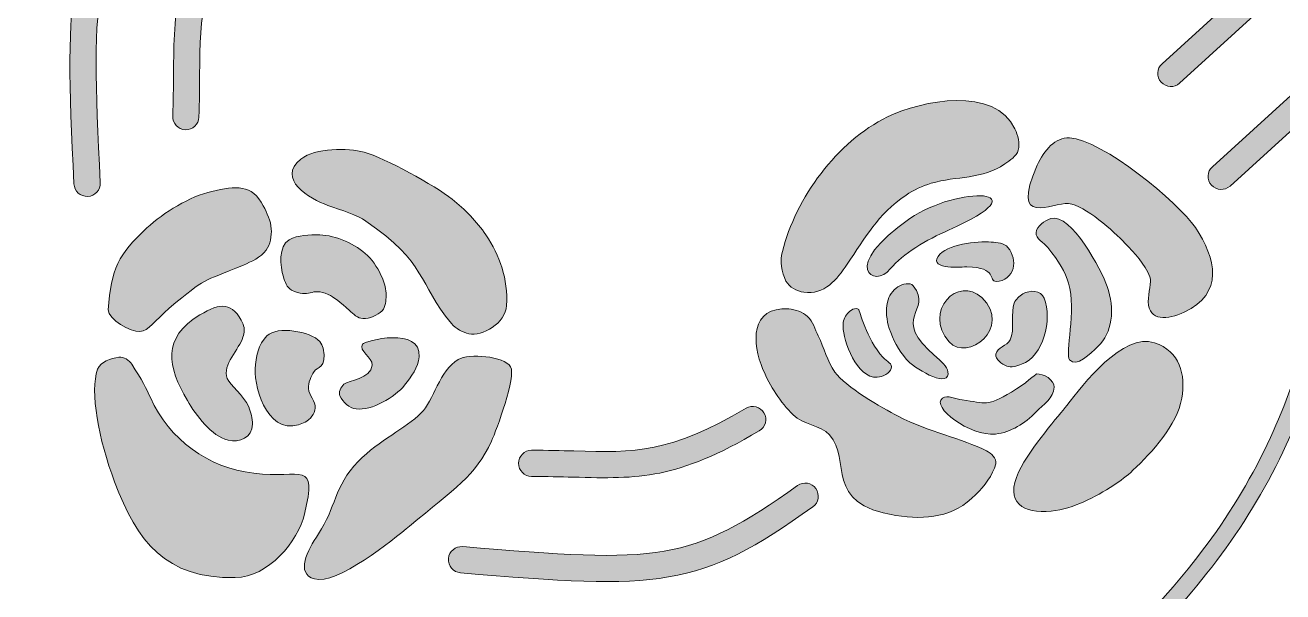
# Model space of a CAD drawing. Header units: inches. Extents: x -204 to 799, y -84 to 925.
# Drawn here: x 425.7 to 611.5, y 563.7 to 647.4 of the extents above; entities that cross this region are included whole.
import ezdxf

# ---------------------------------------------------------------- set-up
doc = ezdxf.new("R2010")
doc.units = ezdxf.units.IN
doc.header["$MEASUREMENT"] = 0
doc.layers.add('图层 1', color=7, linetype='Continuous')

# ---------------------------------------------------------------- blocks, each defined once
blk = doc.blocks.new('block 2')
at = {"layer": '图层 1', "true_color": 0xffffff}
h = blk.add_hatch(color=7, dxfattribs=at)
h.dxf.hatch_style = 2
edge = h.paths.add_edge_path()
edge.add_spline(control_points=[(494.17, 750.66), (484.85, 758.02), (476.84, 763.66), (468.21, 768.8), (459.12, 774.23), (449.37, 779.1), (436.7, 784.88), (436.05, 785.18), (435.28, 784.89), (434.99, 784.24), (434.69, 783.6), (434.97, 782.84), (435.62, 782.53), (448.21, 776.8), (457.89, 771.96), (466.88, 766.6), (473.56, 762.62), (479.87, 758.32), (486.73, 753.15), (488.34, 751.93), (487.1, 749.24), (485.29, 749.01), (476.13, 747.82), (467.64, 745.31), (459.77, 741.67), (448.37, 736.39), (438.27, 728.78), (429.33, 719.49), (423.09, 712.99), (418.98, 707.8), (415.51, 702.25), (412.06, 696.73), (409.23, 690.86), (405.55, 683), (401.63, 674.61), (399, 667.39), (397.47, 660.2), (395.94, 652.99), (395.51, 645.84), (396, 637.66), (397.5, 612.89), (406.34, 594.62), (416.93, 573.43), (416.93, 573.43), (366.67, 573.43), (366.67, 573.43), (366.67, 573.43), (367.79, 578.66), (367.79, 578.66), (370.65, 590.04), (373.73, 605.94), (379.15, 616.99), (383.2, 625.24), (382.44, 622.95), (384.26, 616.21), (387.78, 603.19), (393.78, 587.42), (399.19, 576.96), (399.51, 576.33), (400.29, 576.07), (400.92, 576.4), (401.55, 576.73), (401.81, 577.51), (401.48, 578.14), (392.1, 596.32), (389.59, 609.3), (385.64, 627.55), (385.04, 630.31), (384.66, 632.54), (384.35, 635.35), (382.87, 632.75), (381.59, 630.32), (380.32, 627.62), (371.61, 609.19), (369.36, 598.57), (365.25, 579.2), (364.8, 577.05), (364.32, 574.78), (363.81, 572.4), (363.81, 572.4), (363.47, 570.84), (363.47, 570.84), (363.47, 570.84), (365.07, 570.84), (365.07, 570.84), (365.07, 570.84), (419.02, 570.84), (419.02, 570.84), (419.02, 570.84), (421.1, 570.84), (421.1, 570.84), (421.1, 570.84), (420.16, 572.71), (420.16, 572.71), (420.16, 572.71), (420.13, 572.77), (420.13, 572.77), (409.28, 594.47), (400.1, 612.85), (398.58, 637.81), (398.1, 645.76), (398.52, 652.7), (400, 659.67), (401.48, 666.66), (404.05, 673.73), (407.89, 681.91), (411.53, 689.67), (414.3, 695.45), (417.71, 700.89), (421.08, 706.28), (425.08, 711.36), (431.18, 717.71), (439.9, 726.77), (449.75, 734.19), (460.85, 739.31), (470.5, 743.77), (481.1, 746.5), (492.72, 747.08), (494.3, 747.16), (495.75, 747.14), (497.32, 747.11), (496.1, 748.86), (495.84, 749.34), (494.17, 750.66)], knot_values=[0, 0, 0, 0, 1, 1, 1, 2, 2, 2, 3, 3, 3, 4, 4, 4, 5, 5, 5, 6, 6, 6, 7, 7, 7, 8, 8, 8, 9, 9, 9, 10, 10, 10, 11, 11, 11, 12, 12, 12, 13, 13, 13, 14, 14, 14, 15, 15, 15, 16, 16, 16, 17, 17, 17, 18, 18, 18, 19, 19, 19, 20, 20, 20, 21, 21, 21, 22, 22, 22, 23, 23, 23, 24, 24, 24, 25, 25, 25, 26, 26, 26, 27, 27, 27, 28, 28, 28, 29, 29, 29, 30, 30, 30, 31, 31, 31, 32, 32, 32, 33, 33, 33, 34, 34, 34, 35, 35, 35, 36, 36, 36, 37, 37, 37, 38, 38, 38, 39, 39, 39, 40, 40, 40, 41, 41, 41, 41], degree=3, periodic=1)
h = blk.add_hatch(color=7, dxfattribs=at)
h.dxf.hatch_style = 2
edge = h.paths.add_edge_path()
edge.add_spline(control_points=[(593.57, 638.97), (594.28, 638.17), (595.51, 638.11), (596.3, 638.83), (596.3, 638.83), (700.47, 733.63), (700.47, 733.63), (701.27, 734.34), (701.33, 735.57), (700.6, 736.36), (699.89, 737.14), (698.65, 737.21), (697.87, 736.48), (697.87, 736.48), (593.69, 641.7), (593.69, 641.7), (592.9, 640.98), (592.85, 639.75), (593.57, 638.97)], knot_values=[0, 0, 0, 0, 1, 1, 1, 2, 2, 2, 3, 3, 3, 4, 4, 4, 5, 5, 5, 6, 6, 6, 6], degree=3, periodic=1)
h = blk.add_hatch(color=7, dxfattribs=at)
h.dxf.hatch_style = 2
edge = h.paths.add_edge_path()
edge.add_spline(control_points=[(603.74, 623.63), (603.74, 623.63), (707.91, 718.42), (707.91, 718.42), (708.71, 719.14), (708.77, 720.36), (708.04, 721.16), (707.33, 721.95), (706.1, 721.99), (705.31, 721.28), (705.31, 721.28), (601.13, 626.49), (601.13, 626.49), (600.35, 625.76), (600.28, 624.54), (601.01, 623.75), (601.72, 622.97), (602.95, 622.91), (603.74, 623.63)], knot_values=[0, 0, 0, 0, 1, 1, 1, 2, 2, 2, 3, 3, 3, 4, 4, 4, 5, 5, 5, 6, 6, 6, 6], degree=3, periodic=1)
h = blk.add_hatch(color=7, dxfattribs=at)
h.dxf.hatch_style = 2
edge = h.paths.add_edge_path()
edge.add_spline(control_points=[(436.79, 624.12), (436.04, 638.7), (435.76, 647.21), (437.15, 653.91), (438.52, 660.48), (441.59, 665.54), (447.54, 673.29), (448.18, 674.14), (448.03, 675.35), (447.17, 676), (446.32, 676.66), (445.11, 676.49), (444.46, 675.64), (438.14, 667.41), (434.87, 661.97), (433.35, 654.69), (431.87, 647.54), (432.15, 638.82), (432.9, 623.94), (432.95, 622.87), (433.86, 622.05), (434.93, 622.09), (436, 622.15), (436.83, 623.06), (436.79, 624.12)], knot_values=[0, 0, 0, 0, 1, 1, 1, 2, 2, 2, 3, 3, 3, 4, 4, 4, 5, 5, 5, 6, 6, 6, 7, 7, 7, 8, 8, 8, 8], degree=3, periodic=1)
h = blk.add_hatch(color=7, dxfattribs=at)
h.dxf.hatch_style = 2
edge = h.paths.add_edge_path()
edge.add_spline(control_points=[(447.5, 633.95), (447.46, 632.89), (448.29, 631.99), (449.36, 631.95), (450.43, 631.92), (451.33, 632.75), (451.37, 633.82), (451.44, 636.15), (451.46, 638.18), (451.47, 640.04), (451.56, 649.18), (451.6, 654.12), (458.67, 665.27), (459.25, 666.17), (458.98, 667.37), (458.07, 667.94), (457.17, 668.51), (455.98, 668.25), (455.4, 667.34), (447.75, 655.26), (447.69, 649.93), (447.61, 640.09), (447.59, 638.22), (447.57, 636.18), (447.5, 633.95)], knot_values=[0, 0, 0, 0, 1, 1, 1, 2, 2, 2, 3, 3, 3, 4, 4, 4, 5, 5, 5, 6, 6, 6, 7, 7, 7, 8, 8, 8, 8], degree=3, periodic=1)
h = blk.add_hatch(color=7, dxfattribs=at)
h.dxf.hatch_style = 2
edge = h.paths.add_edge_path()
edge.add_spline(control_points=[(540.74, 607.94), (543.81, 607.5), (545.64, 609.84), (547.17, 612.09), (549.87, 616.03), (551.6, 619.39), (555.87, 622.3), (557, 623.07), (558.27, 623.64), (559.59, 624.03), (563.3, 625.14), (567.2, 624.59), (570.46, 626.89), (571.22, 627.44), (572.18, 628.01), (572.44, 628.92), (572.75, 629.94), (572.39, 631.11), (571.96, 632.08), (569.04, 638.4), (558.19, 636.33), (553.1, 633.83), (545.68, 630.21), (539.55, 621.84), (537.59, 613.97), (537.23, 612.55), (537.44, 610.91), (538.12, 609.59), (538.6, 608.69), (539.73, 608.08), (540.74, 607.94)], knot_values=[0, 0, 0, 0, 1, 1, 1, 2, 2, 2, 3, 3, 3, 4, 4, 4, 5, 5, 5, 6, 6, 6, 7, 7, 7, 8, 8, 8, 9, 9, 9, 10, 10, 10, 10], degree=3, periodic=1)
h = blk.add_hatch(color=7, dxfattribs=at)
h.dxf.hatch_style = 2
edge = h.paths.add_edge_path()
edge.add_spline(control_points=[(598.62, 617.49), (596.09, 621.22), (584.88, 630.52), (580, 630.73), (577.95, 630.83), (576.26, 628.94), (575.26, 626.71), (571.12, 617.38), (577.48, 621.25), (579.88, 621.03), (582.27, 620.83), (586.64, 616.85), (588.22, 615.2), (589.64, 613.7), (591.13, 612.13), (591.89, 610.22), (592.2, 609.45), (591.66, 607.88), (591.67, 606.54), (591.71, 603.57), (594.59, 603.9), (596.96, 605), (602.87, 607.73), (601.69, 612.95), (598.62, 617.49)], knot_values=[0, 0, 0, 0, 1, 1, 1, 2, 2, 2, 3, 3, 3, 4, 4, 4, 5, 5, 5, 6, 6, 6, 7, 7, 7, 8, 8, 8, 8], degree=3, periodic=1)
h = blk.add_hatch(color=7, dxfattribs=at)
h.dxf.hatch_style = 2
edge = h.paths.add_edge_path()
edge.add_spline(control_points=[(491.26, 601.82), (493.18, 601.38), (496.7, 603.36), (496.84, 605.99), (497.05, 609.87), (495.82, 613.39), (493.77, 616.4), (492.42, 618.4), (490.7, 620.18), (488.79, 621.68), (486.26, 623.7), (478.83, 627.79), (475.77, 628.62), (473.4, 629.27), (468.56, 629.31), (466.44, 627.61), (462.76, 624.68), (467.73, 621.72), (470.39, 620.78), (472.46, 620.05), (474.79, 619.32), (476.05, 618.44), (485.11, 612.21), (483.67, 609.42), (488.69, 603.32), (489.32, 602.55), (490.29, 602.04), (491.26, 601.82)], knot_values=[0, 0, 0, 0, 1, 1, 1, 2, 2, 2, 3, 3, 3, 4, 4, 4, 5, 5, 5, 6, 6, 6, 7, 7, 7, 8, 8, 8, 9, 9, 9, 9], degree=3, periodic=1)
h = blk.add_hatch(color=7, dxfattribs=at)
h.dxf.hatch_style = 2
edge = h.paths.add_edge_path()
edge.add_spline(control_points=[(461.28, 614.14), (461.94, 615.01), (462.12, 616.25), (462.05, 617.33), (461.99, 618.51), (461.41, 619.63), (460.88, 620.69), (459.23, 623.98), (456.84, 623.61), (453.28, 622.84), (450, 622.12), (446.16, 619.71), (443.68, 617.44), (439.41, 613.52), (438.39, 611.42), (437.96, 605.35), (437.86, 603.96), (441.37, 602.02), (442.62, 602.13), (443.97, 602.25), (444.8, 603.74), (446.97, 605.57), (452.75, 610.41), (451.43, 609.2), (457.93, 611.95), (459.16, 612.47), (460.47, 613.1), (461.28, 614.14)], knot_values=[0, 0, 0, 0, 1, 1, 1, 2, 2, 2, 3, 3, 3, 4, 4, 4, 5, 5, 5, 6, 6, 6, 7, 7, 7, 8, 8, 8, 9, 9, 9, 9], degree=3, periodic=1)
h = blk.add_hatch(color=7, dxfattribs=at)
h.dxf.hatch_style = 2
edge = h.paths.add_edge_path()
edge.add_spline(control_points=[(505.75, 509.97), (502.93, 510.28), (500.71, 510.66), (497.94, 511.27), (479.69, 515.22), (466.71, 517.73), (448.54, 527.1), (447.9, 527.43), (447.12, 527.18), (446.79, 526.54), (446.46, 525.92), (446.72, 525.13), (447.35, 524.8), (457.81, 519.41), (473.58, 513.4), (486.6, 509.88), (493.35, 508.06), (495.62, 508.82), (487.39, 504.78), (476.33, 499.37), (460.43, 496.28), (449.05, 493.4), (449.05, 493.4), (443.83, 492.29), (443.83, 492.29), (443.83, 492.29), (443.83, 542.55), (443.83, 542.55), (465.01, 531.97), (483.27, 523.13), (508.06, 521.63), (516.23, 521.14), (523.38, 521.56), (530.59, 523.1), (537.77, 524.62), (545.02, 527.25), (553.39, 531.18), (561.25, 534.87), (567.12, 537.68), (572.65, 541.13), (578.19, 544.61), (583.39, 548.71), (589.88, 554.95), (599.17, 563.89), (606.78, 573.99), (612.06, 585.39), (615.69, 593.27), (618.21, 601.76), (619.39, 610.91), (619.63, 612.72), (622.31, 613.97), (623.53, 612.37), (628.71, 605.5), (632.99, 599.19), (636.99, 592.51), (642.36, 583.52), (647.19, 573.83), (652.93, 561.25), (653.22, 560.6), (653.99, 560.32), (654.64, 560.61), (655.29, 560.92), (655.57, 561.67), (655.28, 562.33), (649.51, 575), (644.62, 584.76), (639.2, 593.84), (634.05, 602.47), (628.42, 610.48), (621.06, 619.8), (619.73, 621.46), (619.25, 621.73), (617.5, 622.94), (617.53, 621.38), (617.55, 619.92), (617.47, 618.35), (616.9, 606.72), (614.17, 596.12), (609.71, 586.48), (604.59, 575.37), (597.16, 565.53), (588.09, 556.81), (581.75, 550.71), (576.68, 546.7), (571.28, 543.33), (565.84, 539.93), (560.06, 537.15), (552.3, 533.52), (544.12, 529.68), (537.05, 527.12), (530.06, 525.62), (523.08, 524.14), (516.15, 523.73), (508.22, 524.21), (483.24, 525.72), (464.87, 534.91), (443.16, 545.76), (443.16, 545.76), (443.1, 545.79), (443.1, 545.79), (443.1, 545.79), (441.23, 546.73), (441.23, 546.73), (441.23, 546.73), (441.23, 544.64), (441.23, 544.64), (441.23, 544.64), (441.23, 490.69), (441.23, 490.69), (441.23, 490.69), (441.23, 489.1), (441.23, 489.1), (441.23, 489.1), (442.79, 489.43), (442.79, 489.43), (445.18, 489.95), (447.44, 490.42), (449.59, 490.88), (468.96, 494.98), (479.57, 497.24), (498, 505.94), (500.72, 507.22), (503.14, 508.49), (505.75, 509.97)], knot_values=[0, 0, 0, 0, 1, 1, 1, 2, 2, 2, 3, 3, 3, 4, 4, 4, 5, 5, 5, 6, 6, 6, 7, 7, 7, 8, 8, 8, 9, 9, 9, 10, 10, 10, 11, 11, 11, 12, 12, 12, 13, 13, 13, 14, 14, 14, 15, 15, 15, 16, 16, 16, 17, 17, 17, 18, 18, 18, 19, 19, 19, 20, 20, 20, 21, 21, 21, 22, 22, 22, 23, 23, 23, 24, 24, 24, 25, 25, 25, 26, 26, 26, 27, 27, 27, 28, 28, 28, 29, 29, 29, 30, 30, 30, 31, 31, 31, 32, 32, 32, 33, 33, 33, 34, 34, 34, 35, 35, 35, 36, 36, 36, 37, 37, 37, 38, 38, 38, 39, 39, 39, 40, 40, 40, 41, 41, 41, 41], degree=3, periodic=1)
h = blk.add_hatch(color=7, dxfattribs=at)
h.dxf.hatch_style = 2
edge = h.paths.add_edge_path()
edge.add_spline(control_points=[(556.43, 618.83), (545.94, 611.6), (551.19, 608.45), (553.54, 611.38), (555.35, 613.64), (558.96, 615.72), (562.14, 617.11), (576.47, 623.42), (563.49, 623.69), (556.43, 618.83)], knot_values=[0, 0, 0, 0, 1, 1, 1, 2, 2, 2, 3, 3, 3, 3], degree=3, periodic=1)
h = blk.add_hatch(color=7, dxfattribs=at)
h.dxf.hatch_style = 2
edge = h.paths.add_edge_path()
edge.add_spline(control_points=[(580.04, 597.95), (581.03, 596.77), (583.11, 598.87), (584.23, 599.94), (585.26, 600.94), (585.93, 602.38), (586.15, 603.8), (586.41, 605.45), (586.13, 607.19), (585.6, 608.78), (584.79, 611.17), (580.23, 619.71), (577.28, 618.82), (576.32, 618.53), (575.19, 617.74), (575.08, 616.74), (574.99, 615.81), (576.26, 615.28), (576.84, 614.54), (578.49, 612.41), (579.37, 611), (579.89, 609.26), (581.09, 605.28), (579.3, 598.83), (580.04, 597.95)], knot_values=[0, 0, 0, 0, 1, 1, 1, 2, 2, 2, 3, 3, 3, 4, 4, 4, 5, 5, 5, 6, 6, 6, 7, 7, 7, 8, 8, 8, 8], degree=3, periodic=1)
h = blk.add_hatch(color=7, dxfattribs=at)
h.dxf.hatch_style = 2
edge = h.paths.add_edge_path()
edge.add_spline(control_points=[(475.59, 604.06), (476.61, 604.05), (477.71, 604.5), (478.44, 605.22), (478.97, 605.77), (479.02, 606.71), (479.02, 607.49), (479.03, 608.36), (478.84, 609.25), (478.47, 610.04), (477.91, 611.24), (477.24, 612.45), (476.27, 613.39), (474.62, 615), (471.57, 616.38), (469.22, 616.4), (467.69, 616.42), (466.02, 616.42), (464.69, 615.68), (463.08, 614.79), (463.38, 611.7), (463.84, 610.24), (464.07, 609.51), (464.36, 608.63), (465.04, 608.27), (467.67, 606.85), (467.99, 608.84), (470.48, 607.6), (471.26, 607.21), (472.27, 606.5), (473.62, 605.27), (474.19, 604.75), (474.81, 604.07), (475.59, 604.06)], knot_values=[0, 0, 0, 0, 1, 1, 1, 2, 2, 2, 3, 3, 3, 4, 4, 4, 5, 5, 5, 6, 6, 6, 7, 7, 7, 8, 8, 8, 9, 9, 9, 10, 10, 10, 11, 11, 11, 11], degree=3, periodic=1)
h = blk.add_hatch(color=7, dxfattribs=at)
h.dxf.hatch_style = 2
edge = h.paths.add_edge_path()
edge.add_spline(control_points=[(569.16, 609.54), (570.53, 609.56), (571.4, 610.4), (571.67, 611.47), (571.93, 612.44), (571.7, 613.6), (570.92, 614.55), (570.38, 615.22), (569.31, 615.29), (568.44, 615.36), (566.41, 615.54), (561.76, 615.03), (560.6, 613.24), (559.25, 611.17), (564.39, 611.71), (564.87, 611.7), (569.5, 611.62), (567.97, 609.54), (569.16, 609.54)], knot_values=[0, 0, 0, 0, 1, 1, 1, 2, 2, 2, 3, 3, 3, 4, 4, 4, 5, 5, 5, 6, 6, 6, 6], degree=3, periodic=1)
h = blk.add_hatch(color=7, dxfattribs=at)
h.dxf.hatch_style = 2
edge = h.paths.add_edge_path()
edge.add_spline(control_points=[(567.05, 607.15), (563.61, 610.48), (558.28, 605.17), (562.25, 600.62), (564.87, 597.6), (571.66, 602.69), (567.05, 607.15)], knot_values=[0, 0, 0, 0, 1, 1, 1, 2, 2, 2, 2], degree=3, periodic=1)
h = blk.add_hatch(color=7, dxfattribs=at)
h.dxf.hatch_style = 2
edge = h.paths.add_edge_path()
edge.add_spline(control_points=[(562.07, 595.86), (562.12, 596.67), (561.37, 597.5), (560.44, 598.28), (553.1, 604.47), (560.05, 605.04), (556.92, 608.89), (556.45, 609.48), (555.31, 609.14), (554.67, 608.74), (553.9, 608.25), (553.3, 607.37), (553.12, 606.49), (552.84, 605.22), (552.99, 603.83), (553.38, 602.59), (553.93, 600.95), (554.79, 599.39), (555.88, 598.07), (556.91, 596.8), (561.9, 593.79), (562.07, 595.86)], knot_values=[0, 0, 0, 0, 1, 1, 1, 2, 2, 2, 3, 3, 3, 4, 4, 4, 5, 5, 5, 6, 6, 6, 7, 7, 7, 7], degree=3, periodic=1)
h = blk.add_hatch(color=7, dxfattribs=at)
h.dxf.hatch_style = 2
edge = h.paths.add_edge_path()
edge.add_spline(control_points=[(573.13, 607.69), (572.6, 607.37), (572.08, 606.93), (571.84, 606.35), (571.32, 605.04), (571.96, 602.32), (571.26, 600.91), (570.83, 600.02), (569.28, 599.8), (569.15, 598.8), (569.04, 598.03), (570, 597.33), (570.74, 597.04), (571.43, 596.77), (572.23, 597.06), (572.92, 597.31), (576.16, 598.46), (577.51, 603.92), (576.27, 607.08), (575.78, 608.31), (574.16, 608.3), (573.13, 607.69)], knot_values=[0, 0, 0, 0, 1, 1, 1, 2, 2, 2, 3, 3, 3, 4, 4, 4, 5, 5, 5, 6, 6, 6, 7, 7, 7, 7], degree=3, periodic=1)
h = blk.add_hatch(color=7, dxfattribs=at)
h.dxf.hatch_style = 2
edge = h.paths.add_edge_path()
edge.add_spline(control_points=[(457.89, 603.21), (456.35, 606.56), (454.57, 606.44), (451.51, 604.6), (445.83, 601.2), (446.75, 596.96), (449.66, 591.95), (450.94, 589.76), (453.22, 586.68), (455.67, 586.09), (457.33, 585.69), (459.29, 586.49), (459.27, 588.45), (459.26, 589.32), (459.06, 590.2), (458.72, 591), (457.99, 592.75), (455.93, 594.23), (455.55, 595.2), (454.75, 597.25), (457.36, 599.57), (457.87, 601.32), (458.05, 601.93), (458.16, 602.64), (457.89, 603.21)], knot_values=[0, 0, 0, 0, 1, 1, 1, 2, 2, 2, 3, 3, 3, 4, 4, 4, 5, 5, 5, 6, 6, 6, 7, 7, 7, 8, 8, 8, 8], degree=3, periodic=1)
h = blk.add_hatch(color=7, dxfattribs=at)
h.dxf.hatch_style = 2
edge = h.paths.add_edge_path()
edge.add_spline(control_points=[(554.34, 574.98), (558.84, 574.28), (562.92, 574.69), (566.18, 578.06), (567.44, 579.36), (568.68, 580.87), (569.11, 582.62), (569.29, 583.38), (568.44, 584.17), (567.75, 584.52), (564.19, 586.36), (559.2, 587.27), (554.7, 589.64), (552.28, 590.89), (546.88, 593.97), (545.35, 596.16), (544.22, 597.77), (543.76, 599.73), (542.89, 601.49), (542.41, 602.47), (542.13, 603.63), (541.31, 604.36), (540.57, 605.04), (539.53, 605.4), (538.53, 605.47), (532.8, 605.88), (533.08, 600.38), (534.72, 596.54), (535.78, 594.07), (537.27, 591.71), (539.19, 589.83), (540.66, 588.39), (543.17, 588.35), (544.56, 586.86), (547.95, 583.19), (543.47, 576.65), (554.34, 574.98)], knot_values=[0, 0, 0, 0, 1, 1, 1, 2, 2, 2, 3, 3, 3, 4, 4, 4, 5, 5, 5, 6, 6, 6, 7, 7, 7, 8, 8, 8, 9, 9, 9, 10, 10, 10, 11, 11, 11, 12, 12, 12, 12], degree=3, periodic=1)
h = blk.add_hatch(color=7, dxfattribs=at)
h.dxf.hatch_style = 2
edge = h.paths.add_edge_path()
edge.add_spline(control_points=[(551.6, 595.39), (552.44, 595.44), (553.47, 595.97), (553.68, 596.68), (553.89, 597.41), (553.09, 597.66), (552.45, 598.35), (549.99, 601.01), (548.94, 605.37), (548.89, 605.41), (548.38, 605.8), (547.63, 605.26), (547.21, 604.8), (546.77, 604.32), (546.53, 603.71), (546.55, 602.88), (546.6, 600.78), (548.59, 595.19), (551.6, 595.39)], knot_values=[0, 0, 0, 0, 1, 1, 1, 2, 2, 2, 3, 3, 3, 4, 4, 4, 5, 5, 5, 6, 6, 6, 6], degree=3, periodic=1)
h = blk.add_hatch(color=7, dxfattribs=at)
h.dxf.hatch_style = 2
edge = h.paths.add_edge_path()
edge.add_spline(control_points=[(467.05, 588.76), (467.81, 589.14), (468.46, 589.98), (468.55, 590.83), (468.66, 591.85), (467.58, 592.7), (467.54, 593.73), (467.52, 594.62), (467.92, 595.48), (468.38, 596.25), (468.79, 596.96), (470.36, 596.62), (469.71, 599.67), (469.63, 600.03), (469.48, 600.37), (469.24, 600.65), (467.92, 602.19), (462.88, 602.99), (461.41, 601.52), (460.17, 600.31), (459.76, 598.36), (459.68, 596.63), (459.52, 593.51), (461.81, 586.08), (467.05, 588.76)], knot_values=[0, 0, 0, 0, 1, 1, 1, 2, 2, 2, 3, 3, 3, 4, 4, 4, 5, 5, 5, 6, 6, 6, 7, 7, 7, 8, 8, 8, 8], degree=3, periodic=1)
h = blk.add_hatch(color=7, dxfattribs=at)
h.dxf.hatch_style = 2
edge = h.paths.add_edge_path()
edge.add_spline(control_points=[(474.59, 590.71), (476.91, 590.41), (480.35, 592.44), (481.76, 594.23), (482.73, 595.45), (483.78, 596.84), (483.9, 598.4), (484.24, 602.96), (475.85, 600.76), (475.54, 600.28), (474.91, 599.33), (477.05, 598.31), (476.96, 597.18), (476.79, 595.15), (473.44, 594.93), (472.8, 594.36), (472.34, 593.96), (471.94, 593.17), (472.21, 592.62), (472.66, 591.7), (473.59, 590.84), (474.59, 590.71)], knot_values=[0, 0, 0, 0, 1, 1, 1, 2, 2, 2, 3, 3, 3, 4, 4, 4, 5, 5, 5, 6, 6, 6, 7, 7, 7, 7], degree=3, periodic=1)
h = blk.add_hatch(color=7, dxfattribs=at)
h.dxf.hatch_style = 2
edge = h.paths.add_edge_path()
edge.add_spline(control_points=[(577.31, 575.61), (580.73, 576.01), (583.69, 577.64), (586.55, 579.45), (587.56, 580.09), (588.52, 580.82), (589.39, 581.64), (592.24, 584.31), (595.9, 588.29), (596.61, 592.28), (597.22, 595.82), (596.33, 599.2), (592.58, 600.48), (587.94, 602.06), (582.01, 594.3), (579.63, 591.21), (578.57, 589.81), (574.33, 585.19), (572.5, 581.36), (570.41, 576.92), (573.17, 575.14), (577.31, 575.61)], knot_values=[0, 0, 0, 0, 1, 1, 1, 2, 2, 2, 3, 3, 3, 4, 4, 4, 5, 5, 5, 6, 6, 6, 7, 7, 7, 7], degree=3, periodic=1)
h = blk.add_hatch(color=7, dxfattribs=at)
h.dxf.hatch_style = 2
edge = h.paths.add_edge_path()
edge.add_spline(control_points=[(468.43, 565.6), (471.69, 564.63), (480.05, 571.37), (482.5, 573.41), (489.13, 578.98), (492.25, 580.78), (494.6, 585.95), (495.35, 587.6), (498.28, 595.53), (497.42, 596.94), (496.46, 598.53), (491.24, 598.93), (489.68, 598.02), (486.95, 596.41), (486, 591.89), (484.22, 590.11), (481.85, 587.75), (478.06, 586.18), (474.89, 582.93), (471.3, 579.23), (471.62, 576.11), (469.04, 572.27), (467.36, 569.76), (465.61, 566.43), (468.43, 565.6)], knot_values=[0, 0, 0, 0, 1, 1, 1, 2, 2, 2, 3, 3, 3, 4, 4, 4, 5, 5, 5, 6, 6, 6, 7, 7, 7, 8, 8, 8, 8], degree=3, periodic=1)
h = blk.add_hatch(color=7, dxfattribs=at)
h.dxf.hatch_style = 2
edge = h.paths.add_edge_path()
edge.add_spline(control_points=[(456.72, 565.79), (461.62, 565.88), (466.02, 571.1), (466.97, 575.19), (468.88, 583.33), (466.6, 580.32), (459.46, 581.2), (452.68, 582.04), (447.02, 586.15), (444.19, 592.38), (443.66, 593.57), (442.9, 595.09), (441.45, 597.3), (441.05, 597.91), (440.26, 598.46), (439.54, 598.35), (438.35, 598.18), (436.81, 597.71), (436.39, 596.57), (435.21, 593.3), (436.54, 586.23), (438.91, 579.93), (442.22, 571.1), (446.46, 565.61), (456.72, 565.79)], knot_values=[0, 0, 0, 0, 1, 1, 1, 2, 2, 2, 3, 3, 3, 4, 4, 4, 5, 5, 5, 6, 6, 6, 7, 7, 7, 8, 8, 8, 8], degree=3, periodic=1)
h = blk.add_hatch(color=7, dxfattribs=at)
h.dxf.hatch_style = 2
edge = h.paths.add_edge_path()
edge.add_spline(control_points=[(577.75, 593.9), (577.75, 594.99), (576.21, 595.97), (575.12, 595.87), (575.03, 595.86), (573.54, 594.43), (571.44, 593.2), (567.79, 591.02), (567.73, 591.59), (564.16, 592.03), (563.19, 592.16), (562.04, 592.83), (561.23, 592.28), (559.49, 591.11), (565.3, 586.58), (569.08, 587), (571.4, 587.25), (573.39, 588.57), (575.08, 590.26), (576.15, 591.32), (577.74, 592.4), (577.75, 593.9)], knot_values=[0, 0, 0, 0, 1, 1, 1, 2, 2, 2, 3, 3, 3, 4, 4, 4, 5, 5, 5, 6, 6, 6, 7, 7, 7, 7], degree=3, periodic=1)
h = blk.add_hatch(color=7, dxfattribs=at)
h.dxf.hatch_style = 2
edge = h.paths.add_edge_path()
edge.add_spline(control_points=[(500.53, 584.61), (499.46, 584.61), (498.59, 583.74), (498.59, 582.68), (498.59, 581.6), (499.46, 580.74), (500.53, 580.74), (502.76, 580.74), (504.8, 580.68), (506.66, 580.63), (516.51, 580.38), (521.84, 580.24), (534.18, 587.47), (535.1, 588.02), (535.41, 589.2), (534.87, 590.13), (534.33, 591.04), (533.15, 591.36), (532.22, 590.82), (520.84, 584.13), (515.89, 584.26), (506.76, 584.5), (504.89, 584.55), (502.86, 584.61), (500.53, 584.61)], knot_values=[0, 0, 0, 0, 1, 1, 1, 2, 2, 2, 3, 3, 3, 4, 4, 4, 5, 5, 5, 6, 6, 6, 7, 7, 7, 8, 8, 8, 8], degree=3, periodic=1)
h = blk.add_hatch(color=7, dxfattribs=at)
h.dxf.hatch_style = 2
edge = h.paths.add_edge_path()
edge.add_spline(control_points=[(490.01, 566.51), (504.86, 565.23), (513.56, 564.65), (520.76, 565.89), (528.1, 567.15), (533.64, 570.21), (542.08, 576.25), (542.95, 576.86), (543.16, 578.07), (542.54, 578.94), (541.93, 579.81), (540.71, 580.02), (539.84, 579.39), (531.89, 573.73), (526.73, 570.85), (520.11, 569.7), (513.37, 568.55), (504.87, 569.13), (490.34, 570.37), (489.26, 570.46), (488.33, 569.67), (488.24, 568.6), (488.15, 567.53), (488.94, 566.59), (490.01, 566.51)], knot_values=[0, 0, 0, 0, 1, 1, 1, 2, 2, 2, 3, 3, 3, 4, 4, 4, 5, 5, 5, 6, 6, 6, 7, 7, 7, 8, 8, 8, 8], degree=3, periodic=1)
at = {"layer": '图层 1', "lineweight": 0}
for points, knots in [([(494.17, 750.66), (484.85, 758.02), (476.84, 763.66), (468.21, 768.8), (459.12, 774.23), (449.37, 779.1), (436.7, 784.88), (436.05, 785.18), (435.28, 784.89), (434.99, 784.24), (434.69, 783.6), (434.97, 782.84), (435.62, 782.53), (448.21, 776.8), (457.89, 771.96), (466.88, 766.6), (473.56, 762.62), (479.87, 758.32), (486.73, 753.15), (488.34, 751.93), (487.1, 749.24), (485.29, 749.01), (476.13, 747.82), (467.64, 745.31), (459.77, 741.67), (448.37, 736.39), (438.27, 728.78), (429.33, 719.49), (423.09, 712.99), (418.98, 707.8), (415.51, 702.25), (412.06, 696.73), (409.23, 690.86), (405.55, 683), (401.63, 674.61), (399, 667.39), (397.47, 660.2), (395.94, 652.99), (395.51, 645.84), (396, 637.66), (397.5, 612.89), (406.34, 594.62), (416.93, 573.43), (416.93, 573.43), (366.67, 573.43), (366.67, 573.43), (366.67, 573.43), (367.79, 578.66), (367.79, 578.66), (370.65, 590.04), (373.73, 605.94), (379.15, 616.99), (383.2, 625.24), (382.44, 622.95), (384.26, 616.21), (387.78, 603.19), (393.78, 587.42), (399.19, 576.96), (399.51, 576.33), (400.29, 576.07), (400.92, 576.4), (401.55, 576.73), (401.81, 577.51), (401.48, 578.14), (392.1, 596.32), (389.59, 609.3), (385.64, 627.55), (385.04, 630.31), (384.66, 632.54), (384.35, 635.35), (382.87, 632.75), (381.59, 630.32), (380.32, 627.62), (371.61, 609.19), (369.36, 598.57), (365.25, 579.2), (364.8, 577.05), (364.32, 574.78), (363.81, 572.4), (363.81, 572.4), (363.47, 570.84), (363.47, 570.84), (363.47, 570.84), (365.07, 570.84), (365.07, 570.84), (365.07, 570.84), (419.02, 570.84), (419.02, 570.84), (419.02, 570.84), (421.1, 570.84), (421.1, 570.84), (421.1, 570.84), (420.16, 572.71), (420.16, 572.71), (420.16, 572.71), (420.13, 572.77), (420.13, 572.77), (409.28, 594.47), (400.1, 612.85), (398.58, 637.81), (398.1, 645.76), (398.52, 652.7), (400, 659.67), (401.48, 666.66), (404.05, 673.73), (407.89, 681.91), (411.53, 689.67), (414.3, 695.45), (417.71, 700.89), (421.08, 706.28), (425.08, 711.36), (431.18, 717.71), (439.9, 726.77), (449.75, 734.19), (460.85, 739.31), (470.5, 743.77), (481.1, 746.5), (492.72, 747.08), (494.3, 747.16), (495.75, 747.14), (497.32, 747.11), (496.1, 748.86), (495.84, 749.34), (494.17, 750.66)], [0, 0, 0, 0, 1, 1, 1, 2, 2, 2, 3, 3, 3, 4, 4, 4, 5, 5, 5, 6, 6, 6, 7, 7, 7, 8, 8, 8, 9, 9, 9, 10, 10, 10, 11, 11, 11, 12, 12, 12, 13, 13, 13, 14, 14, 14, 15, 15, 15, 16, 16, 16, 17, 17, 17, 18, 18, 18, 19, 19, 19, 20, 20, 20, 21, 21, 21, 22, 22, 22, 23, 23, 23, 24, 24, 24, 25, 25, 25, 26, 26, 26, 27, 27, 27, 28, 28, 28, 29, 29, 29, 30, 30, 30, 31, 31, 31, 32, 32, 32, 33, 33, 33, 34, 34, 34, 35, 35, 35, 36, 36, 36, 37, 37, 37, 38, 38, 38, 39, 39, 39, 40, 40, 40, 41, 41, 41, 41]), ([(593.57, 638.97), (594.28, 638.17), (595.51, 638.11), (596.3, 638.83), (596.3, 638.83), (700.47, 733.63), (700.47, 733.63), (701.27, 734.34), (701.33, 735.57), (700.6, 736.36), (699.89, 737.14), (698.65, 737.21), (697.87, 736.48), (697.87, 736.48), (593.69, 641.7), (593.69, 641.7), (592.9, 640.98), (592.85, 639.75), (593.57, 638.97)], [0, 0, 0, 0, 1, 1, 1, 2, 2, 2, 3, 3, 3, 4, 4, 4, 5, 5, 5, 6, 6, 6, 6]), ([(603.74, 623.63), (603.74, 623.63), (707.91, 718.42), (707.91, 718.42), (708.71, 719.14), (708.77, 720.36), (708.04, 721.16), (707.33, 721.95), (706.1, 721.99), (705.31, 721.28), (705.31, 721.28), (601.13, 626.49), (601.13, 626.49), (600.35, 625.76), (600.28, 624.54), (601.01, 623.75), (601.72, 622.97), (602.95, 622.91), (603.74, 623.63)], [0, 0, 0, 0, 1, 1, 1, 2, 2, 2, 3, 3, 3, 4, 4, 4, 5, 5, 5, 6, 6, 6, 6]), ([(436.79, 624.12), (436.04, 638.7), (435.76, 647.21), (437.15, 653.91), (438.52, 660.48), (441.59, 665.54), (447.54, 673.29), (448.18, 674.14), (448.03, 675.35), (447.17, 676), (446.32, 676.66), (445.11, 676.49), (444.46, 675.64), (438.14, 667.41), (434.87, 661.97), (433.35, 654.69), (431.87, 647.54), (432.15, 638.82), (432.9, 623.94), (432.95, 622.87), (433.86, 622.05), (434.93, 622.09), (436, 622.15), (436.83, 623.06), (436.79, 624.12)], [0, 0, 0, 0, 1, 1, 1, 2, 2, 2, 3, 3, 3, 4, 4, 4, 5, 5, 5, 6, 6, 6, 7, 7, 7, 8, 8, 8, 8]), ([(447.5, 633.95), (447.46, 632.89), (448.29, 631.99), (449.36, 631.95), (450.43, 631.92), (451.33, 632.75), (451.37, 633.82), (451.44, 636.15), (451.46, 638.18), (451.47, 640.04), (451.56, 649.18), (451.6, 654.12), (458.67, 665.27), (459.25, 666.17), (458.98, 667.37), (458.07, 667.94), (457.17, 668.51), (455.98, 668.25), (455.4, 667.34), (447.75, 655.26), (447.69, 649.93), (447.61, 640.09), (447.59, 638.22), (447.57, 636.18), (447.5, 633.95)], [0, 0, 0, 0, 1, 1, 1, 2, 2, 2, 3, 3, 3, 4, 4, 4, 5, 5, 5, 6, 6, 6, 7, 7, 7, 8, 8, 8, 8]), ([(540.74, 607.94), (543.81, 607.5), (545.64, 609.84), (547.17, 612.09), (549.87, 616.03), (551.6, 619.39), (555.87, 622.3), (557, 623.07), (558.27, 623.64), (559.59, 624.03), (563.3, 625.14), (567.2, 624.59), (570.46, 626.89), (571.22, 627.44), (572.18, 628.01), (572.44, 628.92), (572.75, 629.94), (572.39, 631.11), (571.96, 632.08), (569.04, 638.4), (558.19, 636.33), (553.1, 633.83), (545.68, 630.21), (539.55, 621.84), (537.59, 613.97), (537.23, 612.55), (537.44, 610.91), (538.12, 609.59), (538.6, 608.69), (539.73, 608.08), (540.74, 607.94)], [0, 0, 0, 0, 1, 1, 1, 2, 2, 2, 3, 3, 3, 4, 4, 4, 5, 5, 5, 6, 6, 6, 7, 7, 7, 8, 8, 8, 9, 9, 9, 10, 10, 10, 10]), ([(598.62, 617.49), (596.09, 621.22), (584.88, 630.52), (580, 630.73), (577.95, 630.83), (576.26, 628.94), (575.26, 626.71), (571.12, 617.38), (577.48, 621.25), (579.88, 621.03), (582.27, 620.83), (586.64, 616.85), (588.22, 615.2), (589.64, 613.7), (591.13, 612.13), (591.89, 610.22), (592.2, 609.45), (591.66, 607.88), (591.67, 606.54), (591.71, 603.57), (594.59, 603.9), (596.96, 605), (602.87, 607.73), (601.69, 612.95), (598.62, 617.49)], [0, 0, 0, 0, 1, 1, 1, 2, 2, 2, 3, 3, 3, 4, 4, 4, 5, 5, 5, 6, 6, 6, 7, 7, 7, 8, 8, 8, 8]), ([(491.26, 601.82), (493.18, 601.38), (496.7, 603.36), (496.84, 605.99), (497.05, 609.87), (495.82, 613.39), (493.77, 616.4), (492.42, 618.4), (490.7, 620.18), (488.79, 621.68), (486.26, 623.7), (478.83, 627.79), (475.77, 628.62), (473.4, 629.27), (468.56, 629.31), (466.44, 627.61), (462.76, 624.68), (467.73, 621.72), (470.39, 620.78), (472.46, 620.05), (474.79, 619.32), (476.05, 618.44), (485.11, 612.21), (483.67, 609.42), (488.69, 603.32), (489.32, 602.55), (490.29, 602.04), (491.26, 601.82)], [0, 0, 0, 0, 1, 1, 1, 2, 2, 2, 3, 3, 3, 4, 4, 4, 5, 5, 5, 6, 6, 6, 7, 7, 7, 8, 8, 8, 9, 9, 9, 9]), ([(461.28, 614.14), (461.94, 615.01), (462.12, 616.25), (462.05, 617.33), (461.99, 618.51), (461.41, 619.63), (460.88, 620.69), (459.23, 623.98), (456.84, 623.61), (453.28, 622.84), (450, 622.12), (446.16, 619.71), (443.68, 617.44), (439.41, 613.52), (438.39, 611.42), (437.96, 605.35), (437.86, 603.96), (441.37, 602.02), (442.62, 602.13), (443.97, 602.25), (444.8, 603.74), (446.97, 605.57), (452.75, 610.41), (451.43, 609.2), (457.93, 611.95), (459.16, 612.47), (460.47, 613.1), (461.28, 614.14)], [0, 0, 0, 0, 1, 1, 1, 2, 2, 2, 3, 3, 3, 4, 4, 4, 5, 5, 5, 6, 6, 6, 7, 7, 7, 8, 8, 8, 9, 9, 9, 9]), ([(505.75, 509.97), (502.93, 510.28), (500.71, 510.66), (497.94, 511.27), (479.69, 515.22), (466.71, 517.73), (448.54, 527.1), (447.9, 527.43), (447.12, 527.18), (446.79, 526.54), (446.46, 525.92), (446.72, 525.13), (447.35, 524.8), (457.81, 519.41), (473.58, 513.4), (486.6, 509.88), (493.35, 508.06), (495.62, 508.82), (487.39, 504.78), (476.33, 499.37), (460.43, 496.28), (449.05, 493.4), (449.05, 493.4), (443.83, 492.29), (443.83, 492.29), (443.83, 492.29), (443.83, 542.55), (443.83, 542.55), (465.01, 531.97), (483.27, 523.13), (508.06, 521.63), (516.23, 521.14), (523.38, 521.56), (530.59, 523.1), (537.77, 524.62), (545.02, 527.25), (553.39, 531.18), (561.25, 534.87), (567.12, 537.68), (572.65, 541.13), (578.19, 544.61), (583.39, 548.71), (589.88, 554.95), (599.17, 563.89), (606.78, 573.99), (612.06, 585.39), (615.69, 593.27), (618.21, 601.76), (619.39, 610.91), (619.63, 612.72), (622.31, 613.97), (623.53, 612.37), (628.71, 605.5), (632.99, 599.19), (636.99, 592.51), (642.36, 583.52), (647.19, 573.83), (652.93, 561.25), (653.22, 560.6), (653.99, 560.32), (654.64, 560.61), (655.29, 560.92), (655.57, 561.67), (655.28, 562.33), (649.51, 575), (644.62, 584.76), (639.2, 593.84), (634.05, 602.47), (628.42, 610.48), (621.06, 619.8), (619.73, 621.46), (619.25, 621.73), (617.5, 622.94), (617.53, 621.38), (617.55, 619.92), (617.47, 618.35), (616.9, 606.72), (614.17, 596.12), (609.71, 586.48), (604.59, 575.37), (597.16, 565.53), (588.09, 556.81), (581.75, 550.71), (576.68, 546.7), (571.28, 543.33), (565.84, 539.93), (560.06, 537.15), (552.3, 533.52), (544.12, 529.68), (537.05, 527.12), (530.06, 525.62), (523.08, 524.14), (516.15, 523.73), (508.22, 524.21), (483.24, 525.72), (464.87, 534.91), (443.16, 545.76), (443.16, 545.76), (443.1, 545.79), (443.1, 545.79), (443.1, 545.79), (441.23, 546.73), (441.23, 546.73), (441.23, 546.73), (441.23, 544.64), (441.23, 544.64), (441.23, 544.64), (441.23, 490.69), (441.23, 490.69), (441.23, 490.69), (441.23, 489.1), (441.23, 489.1), (441.23, 489.1), (442.79, 489.43), (442.79, 489.43), (445.18, 489.95), (447.44, 490.42), (449.59, 490.88), (468.96, 494.98), (479.57, 497.24), (498, 505.94), (500.72, 507.22), (503.14, 508.49), (505.75, 509.97)], [0, 0, 0, 0, 1, 1, 1, 2, 2, 2, 3, 3, 3, 4, 4, 4, 5, 5, 5, 6, 6, 6, 7, 7, 7, 8, 8, 8, 9, 9, 9, 10, 10, 10, 11, 11, 11, 12, 12, 12, 13, 13, 13, 14, 14, 14, 15, 15, 15, 16, 16, 16, 17, 17, 17, 18, 18, 18, 19, 19, 19, 20, 20, 20, 21, 21, 21, 22, 22, 22, 23, 23, 23, 24, 24, 24, 25, 25, 25, 26, 26, 26, 27, 27, 27, 28, 28, 28, 29, 29, 29, 30, 30, 30, 31, 31, 31, 32, 32, 32, 33, 33, 33, 34, 34, 34, 35, 35, 35, 36, 36, 36, 37, 37, 37, 38, 38, 38, 39, 39, 39, 40, 40, 40, 41, 41, 41, 41]), ([(556.43, 618.83), (545.94, 611.6), (551.19, 608.45), (553.54, 611.38), (555.35, 613.64), (558.96, 615.72), (562.14, 617.11), (576.47, 623.42), (563.49, 623.69), (556.43, 618.83)], [0, 0, 0, 0, 1, 1, 1, 2, 2, 2, 3, 3, 3, 3]), ([(580.04, 597.95), (581.03, 596.77), (583.11, 598.87), (584.23, 599.94), (585.26, 600.94), (585.93, 602.38), (586.15, 603.8), (586.41, 605.45), (586.13, 607.19), (585.6, 608.78), (584.79, 611.17), (580.23, 619.71), (577.28, 618.82), (576.32, 618.53), (575.19, 617.74), (575.08, 616.74), (574.99, 615.81), (576.26, 615.28), (576.84, 614.54), (578.49, 612.41), (579.37, 611), (579.89, 609.26), (581.09, 605.28), (579.3, 598.83), (580.04, 597.95)], [0, 0, 0, 0, 1, 1, 1, 2, 2, 2, 3, 3, 3, 4, 4, 4, 5, 5, 5, 6, 6, 6, 7, 7, 7, 8, 8, 8, 8]), ([(475.59, 604.06), (476.61, 604.05), (477.71, 604.5), (478.44, 605.22), (478.97, 605.77), (479.02, 606.71), (479.02, 607.49), (479.03, 608.36), (478.84, 609.25), (478.47, 610.04), (477.91, 611.24), (477.24, 612.45), (476.27, 613.39), (474.62, 615), (471.57, 616.38), (469.22, 616.4), (467.69, 616.42), (466.02, 616.42), (464.69, 615.68), (463.08, 614.79), (463.38, 611.7), (463.84, 610.24), (464.07, 609.51), (464.36, 608.63), (465.04, 608.27), (467.67, 606.85), (467.99, 608.84), (470.48, 607.6), (471.26, 607.21), (472.27, 606.5), (473.62, 605.27), (474.19, 604.75), (474.81, 604.07), (475.59, 604.06)], [0, 0, 0, 0, 1, 1, 1, 2, 2, 2, 3, 3, 3, 4, 4, 4, 5, 5, 5, 6, 6, 6, 7, 7, 7, 8, 8, 8, 9, 9, 9, 10, 10, 10, 11, 11, 11, 11]), ([(569.16, 609.54), (570.53, 609.56), (571.4, 610.4), (571.67, 611.47), (571.93, 612.44), (571.7, 613.6), (570.92, 614.55), (570.38, 615.22), (569.31, 615.29), (568.44, 615.36), (566.41, 615.54), (561.76, 615.03), (560.6, 613.24), (559.25, 611.17), (564.39, 611.71), (564.87, 611.7), (569.5, 611.62), (567.97, 609.54), (569.16, 609.54)], [0, 0, 0, 0, 1, 1, 1, 2, 2, 2, 3, 3, 3, 4, 4, 4, 5, 5, 5, 6, 6, 6, 6]), ([(567.05, 607.15), (563.61, 610.48), (558.28, 605.17), (562.25, 600.62), (564.87, 597.6), (571.66, 602.69), (567.05, 607.15)], [0, 0, 0, 0, 1, 1, 1, 2, 2, 2, 2]), ([(562.07, 595.86), (562.12, 596.67), (561.37, 597.5), (560.44, 598.28), (553.1, 604.47), (560.05, 605.04), (556.92, 608.89), (556.45, 609.48), (555.31, 609.14), (554.67, 608.74), (553.9, 608.25), (553.3, 607.37), (553.12, 606.49), (552.84, 605.22), (552.99, 603.83), (553.38, 602.59), (553.93, 600.95), (554.79, 599.39), (555.88, 598.07), (556.91, 596.8), (561.9, 593.79), (562.07, 595.86)], [0, 0, 0, 0, 1, 1, 1, 2, 2, 2, 3, 3, 3, 4, 4, 4, 5, 5, 5, 6, 6, 6, 7, 7, 7, 7]), ([(573.13, 607.69), (572.6, 607.37), (572.08, 606.93), (571.84, 606.35), (571.32, 605.04), (571.96, 602.32), (571.26, 600.91), (570.83, 600.02), (569.28, 599.8), (569.15, 598.8), (569.04, 598.03), (570, 597.33), (570.74, 597.04), (571.43, 596.77), (572.23, 597.06), (572.92, 597.31), (576.16, 598.46), (577.51, 603.92), (576.27, 607.08), (575.78, 608.31), (574.16, 608.3), (573.13, 607.69)], [0, 0, 0, 0, 1, 1, 1, 2, 2, 2, 3, 3, 3, 4, 4, 4, 5, 5, 5, 6, 6, 6, 7, 7, 7, 7]), ([(457.89, 603.21), (456.35, 606.56), (454.57, 606.44), (451.51, 604.6), (445.83, 601.2), (446.75, 596.96), (449.66, 591.95), (450.94, 589.76), (453.22, 586.68), (455.67, 586.09), (457.33, 585.69), (459.29, 586.49), (459.27, 588.45), (459.26, 589.32), (459.06, 590.2), (458.72, 591), (457.99, 592.75), (455.93, 594.23), (455.55, 595.2), (454.75, 597.25), (457.36, 599.57), (457.87, 601.32), (458.05, 601.93), (458.16, 602.64), (457.89, 603.21)], [0, 0, 0, 0, 1, 1, 1, 2, 2, 2, 3, 3, 3, 4, 4, 4, 5, 5, 5, 6, 6, 6, 7, 7, 7, 8, 8, 8, 8]), ([(554.34, 574.98), (558.84, 574.28), (562.92, 574.69), (566.18, 578.06), (567.44, 579.36), (568.68, 580.87), (569.11, 582.62), (569.29, 583.38), (568.44, 584.17), (567.75, 584.52), (564.19, 586.36), (559.2, 587.27), (554.7, 589.64), (552.28, 590.89), (546.88, 593.97), (545.35, 596.16), (544.22, 597.77), (543.76, 599.73), (542.89, 601.49), (542.41, 602.47), (542.13, 603.63), (541.31, 604.36), (540.57, 605.04), (539.53, 605.4), (538.53, 605.47), (532.8, 605.88), (533.08, 600.38), (534.72, 596.54), (535.78, 594.07), (537.27, 591.71), (539.19, 589.83), (540.66, 588.39), (543.17, 588.35), (544.56, 586.86), (547.95, 583.19), (543.47, 576.65), (554.34, 574.98)], [0, 0, 0, 0, 1, 1, 1, 2, 2, 2, 3, 3, 3, 4, 4, 4, 5, 5, 5, 6, 6, 6, 7, 7, 7, 8, 8, 8, 9, 9, 9, 10, 10, 10, 11, 11, 11, 12, 12, 12, 12]), ([(551.6, 595.39), (552.44, 595.44), (553.47, 595.97), (553.68, 596.68), (553.89, 597.41), (553.09, 597.66), (552.45, 598.35), (549.99, 601.01), (548.94, 605.37), (548.89, 605.41), (548.38, 605.8), (547.63, 605.26), (547.21, 604.8), (546.77, 604.32), (546.53, 603.71), (546.55, 602.88), (546.6, 600.78), (548.59, 595.19), (551.6, 595.39)], [0, 0, 0, 0, 1, 1, 1, 2, 2, 2, 3, 3, 3, 4, 4, 4, 5, 5, 5, 6, 6, 6, 6]), ([(467.05, 588.76), (467.81, 589.14), (468.46, 589.98), (468.55, 590.83), (468.66, 591.85), (467.58, 592.7), (467.54, 593.73), (467.52, 594.62), (467.92, 595.48), (468.38, 596.25), (468.79, 596.96), (470.36, 596.62), (469.71, 599.67), (469.63, 600.03), (469.48, 600.37), (469.24, 600.65), (467.92, 602.19), (462.88, 602.99), (461.41, 601.52), (460.17, 600.31), (459.76, 598.36), (459.68, 596.63), (459.52, 593.51), (461.81, 586.08), (467.05, 588.76)], [0, 0, 0, 0, 1, 1, 1, 2, 2, 2, 3, 3, 3, 4, 4, 4, 5, 5, 5, 6, 6, 6, 7, 7, 7, 8, 8, 8, 8]), ([(474.59, 590.71), (476.91, 590.41), (480.35, 592.44), (481.76, 594.23), (482.73, 595.45), (483.78, 596.84), (483.9, 598.4), (484.24, 602.96), (475.85, 600.76), (475.54, 600.28), (474.91, 599.33), (477.05, 598.31), (476.96, 597.18), (476.79, 595.15), (473.44, 594.93), (472.8, 594.36), (472.34, 593.96), (471.94, 593.17), (472.21, 592.62), (472.66, 591.7), (473.59, 590.84), (474.59, 590.71)], [0, 0, 0, 0, 1, 1, 1, 2, 2, 2, 3, 3, 3, 4, 4, 4, 5, 5, 5, 6, 6, 6, 7, 7, 7, 7]), ([(577.31, 575.61), (580.73, 576.01), (583.69, 577.64), (586.55, 579.45), (587.56, 580.09), (588.52, 580.82), (589.39, 581.64), (592.24, 584.31), (595.9, 588.29), (596.61, 592.28), (597.22, 595.82), (596.33, 599.2), (592.58, 600.48), (587.94, 602.06), (582.01, 594.3), (579.63, 591.21), (578.57, 589.81), (574.33, 585.19), (572.5, 581.36), (570.41, 576.92), (573.17, 575.14), (577.31, 575.61)], [0, 0, 0, 0, 1, 1, 1, 2, 2, 2, 3, 3, 3, 4, 4, 4, 5, 5, 5, 6, 6, 6, 7, 7, 7, 7]), ([(468.43, 565.6), (471.69, 564.63), (480.05, 571.37), (482.5, 573.41), (489.13, 578.98), (492.25, 580.78), (494.6, 585.95), (495.35, 587.6), (498.28, 595.53), (497.42, 596.94), (496.46, 598.53), (491.24, 598.93), (489.68, 598.02), (486.95, 596.41), (486, 591.89), (484.22, 590.11), (481.85, 587.75), (478.06, 586.18), (474.89, 582.93), (471.3, 579.23), (471.62, 576.11), (469.04, 572.27), (467.36, 569.76), (465.61, 566.43), (468.43, 565.6)], [0, 0, 0, 0, 1, 1, 1, 2, 2, 2, 3, 3, 3, 4, 4, 4, 5, 5, 5, 6, 6, 6, 7, 7, 7, 8, 8, 8, 8]), ([(456.72, 565.79), (461.62, 565.88), (466.02, 571.1), (466.97, 575.19), (468.88, 583.33), (466.6, 580.32), (459.46, 581.2), (452.68, 582.04), (447.02, 586.15), (444.19, 592.38), (443.66, 593.57), (442.9, 595.09), (441.45, 597.3), (441.05, 597.91), (440.26, 598.46), (439.54, 598.35), (438.35, 598.18), (436.81, 597.71), (436.39, 596.57), (435.21, 593.3), (436.54, 586.23), (438.91, 579.93), (442.22, 571.1), (446.46, 565.61), (456.72, 565.79)], [0, 0, 0, 0, 1, 1, 1, 2, 2, 2, 3, 3, 3, 4, 4, 4, 5, 5, 5, 6, 6, 6, 7, 7, 7, 8, 8, 8, 8]), ([(577.75, 593.9), (577.75, 594.99), (576.21, 595.97), (575.12, 595.87), (575.03, 595.86), (573.54, 594.43), (571.44, 593.2), (567.79, 591.02), (567.73, 591.59), (564.16, 592.03), (563.19, 592.16), (562.04, 592.83), (561.23, 592.28), (559.49, 591.11), (565.3, 586.58), (569.08, 587), (571.4, 587.25), (573.39, 588.57), (575.08, 590.26), (576.15, 591.32), (577.74, 592.4), (577.75, 593.9)], [0, 0, 0, 0, 1, 1, 1, 2, 2, 2, 3, 3, 3, 4, 4, 4, 5, 5, 5, 6, 6, 6, 7, 7, 7, 7]), ([(500.53, 584.61), (499.46, 584.61), (498.59, 583.74), (498.59, 582.68), (498.59, 581.6), (499.46, 580.74), (500.53, 580.74), (502.76, 580.74), (504.8, 580.68), (506.66, 580.63), (516.51, 580.38), (521.84, 580.24), (534.18, 587.47), (535.1, 588.02), (535.41, 589.2), (534.87, 590.13), (534.33, 591.04), (533.15, 591.36), (532.22, 590.82), (520.84, 584.13), (515.89, 584.26), (506.76, 584.5), (504.89, 584.55), (502.86, 584.61), (500.53, 584.61)], [0, 0, 0, 0, 1, 1, 1, 2, 2, 2, 3, 3, 3, 4, 4, 4, 5, 5, 5, 6, 6, 6, 7, 7, 7, 8, 8, 8, 8]), ([(490.01, 566.51), (504.86, 565.23), (513.56, 564.65), (520.76, 565.89), (528.1, 567.15), (533.64, 570.21), (542.08, 576.25), (542.95, 576.86), (543.16, 578.07), (542.54, 578.94), (541.93, 579.81), (540.71, 580.02), (539.84, 579.39), (531.89, 573.73), (526.73, 570.85), (520.11, 569.7), (513.37, 568.55), (504.87, 569.13), (490.34, 570.37), (489.26, 570.46), (488.33, 569.67), (488.24, 568.6), (488.15, 567.53), (488.94, 566.59), (490.01, 566.51)], [0, 0, 0, 0, 1, 1, 1, 2, 2, 2, 3, 3, 3, 4, 4, 4, 5, 5, 5, 6, 6, 6, 7, 7, 7, 8, 8, 8, 8])]:
    blk.add_open_spline(points, degree=3, knots=knots, dxfattribs=at)

msp = doc.modelspace()

# ---------------------------------------------------------------- block references
at = {"layer": '图层 1'}
msp.add_blockref('block 2', (0, 0), dxfattribs=at)

doc.saveas('drawing.dxf')
